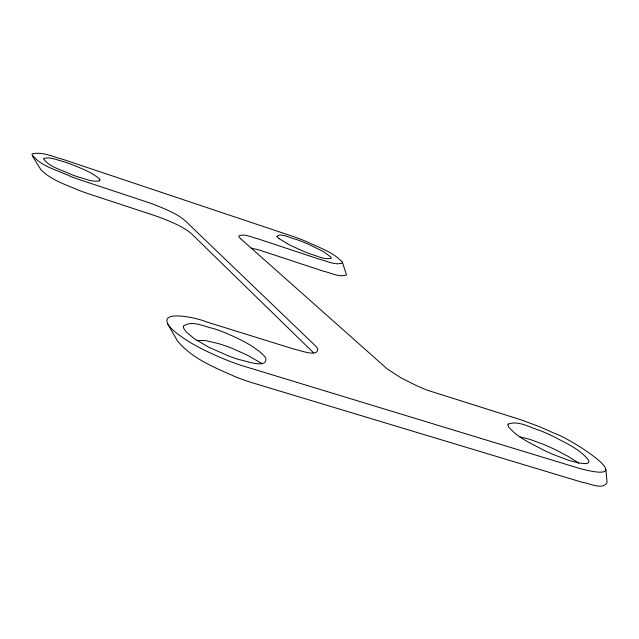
<?xml version="1.0" encoding="UTF-8"?>
<svg xmlns="http://www.w3.org/2000/svg" width="639" height="639" viewBox="0 0 639 639"><rect width="100%" height="100%" fill="white"/><g stroke="black" fill="none" stroke-linecap="round" stroke-linejoin="round"><path stroke-width="0.96" d="M240.671 238.746L387.018 368.759L400.613 377.625L416.053 385.421A75.833 23.683 28 0 0 427.922 390.413L521.416 419.951L538.805 426.453A110.323 34.458 28 0 1 553.941 433.17C568.726 437.276 644.495 485.408 580.22 468.643L245.384 366.666A103.183 32.23 28 0 1 226.733 360.116C207.603 352.209 188.305 343.375 172.522 329.716C150.996 307.726 197.307 317.671 205.766 321.665L293.884 349.094C298.333 349.589 317.918 357.88 317.815 349.094A16.79 5.248 28 0 0 314.819 345.244L184.591 220.207C176.092 213.266 165.637 209.257 155.589 205.103A75.011 23.427 28 0 0 147.529 202.212L81.217 180.222A105.435 32.932 28 0 1 70.953 176.564C58.069 170.286 40.505 166.483 31.95 154.478L32.238 153.927C42.374 151.355 53.005 156.914 62.814 159.319L295.689 237.341A102.44 31.998 28 0 1 306.992 241.782C319.045 247.668 333.159 251.958 342.328 262.11L346.514 274.898C339.381 277.661 331.106 272.861 323.973 271.359L263.076 251.295A58.373 18.235 28 0 0 256.774 249.394L251.247 248.14M196.788 340.355L206.038 340.691L218.434 343.598A69.188 21.614 28 0 1 231.973 348.295L247.844 355.428L261.766 363.471M520.042 436.892L530.194 439.488L542.99 444.177A73.812 23.052 28 0 1 556.409 450.223L567.728 456.19L578.75 463.035M278.892 238.491L289.323 244.857L303.349 251.271A72.782 22.732 28 0 0 310.234 253.947C316.904 255.712 324.157 259.945 331.09 258.348L331.21 258.012A5.519 1.725 28 0 0 330.818 257.03L323.582 251.686L308.493 244.234A71.672 22.389 28 0 0 295.482 239.138C290.809 238.507 280.369 232.356 277.022 236.398M313.637 352.872L191.269 233.507C182.898 226.541 172.522 222.516 162.562 218.402A70.993 22.173 28 0 0 154.614 215.559L89.308 194.048A99.756 31.159 28 0 1 79.188 190.454C66.009 184.735 51.256 180.126 40.912 169.75L32.341 155.9M167.562 323.893L177.41 340.795C192.083 358.838 215.023 367.681 235.727 376.898A97.687 30.512 28 0 0 253.995 383.288L581.889 482.213C588.615 482.86 603.008 490.672 607.05 482.469L605.892 469.266M342.328 262.11L342.312 263.052C334.964 265.584 326.681 260.8 319.388 259.218L257.621 238.73C251.718 237.508 244.681 233.347 238.874 235.863L238.97 236.734A7.668 2.396 28 0 0 240.687 238.746M278.923 238.491A6.63 2.069 28 0 1 276.967 236.374M99.924 179.966L99.652 180.813C92.471 182.434 85.075 178.672 78.158 176.947A74.715 23.339 28 0 1 70.466 174.183C61.496 169.742 49.459 167.218 43.548 158.784L43.771 158.392C50.449 156.635 57.47 160.229 63.956 161.755A74.787 23.363 28 0 1 71.256 164.303C80.849 168.225 91.034 171.795 99.053 178.569A6.342 1.981 28 0 1 99.716 179.439L99.924 179.966M183.497 326.098L183.593 328.126L186.189 331.992L194.799 339.037L208.641 347.145L228.474 355.955A73.269 22.884 28 0 0 239.529 359.741C244.641 360.3 267.278 369.502 265.824 358.383A20.144 6.294 28 0 0 263.476 355.164C252.405 344.629 238.091 338.311 224.193 332.408A73.285 22.892 28 0 0 213.514 328.526C204.28 326.705 191.916 319.867 183.497 326.098M508.125 424.12L507.989 424.512A15.28 4.777 28 0 0 508.564 426.764C517.43 437.859 531.44 443.458 543.589 450.112A78.246 24.442 28 0 0 553.582 454.625L568.694 460.328L579.102 463.099L586.147 463.658L588.048 463.091L588.878 462.029A15.136 4.729 28 0 0 588.607 460.312C580.172 449.121 566.362 443.506 554.38 436.916A77.958 24.346 28 0 0 540.722 430.798C530.554 427.922 518.58 420.055 508.125 424.12"/></g></svg>
